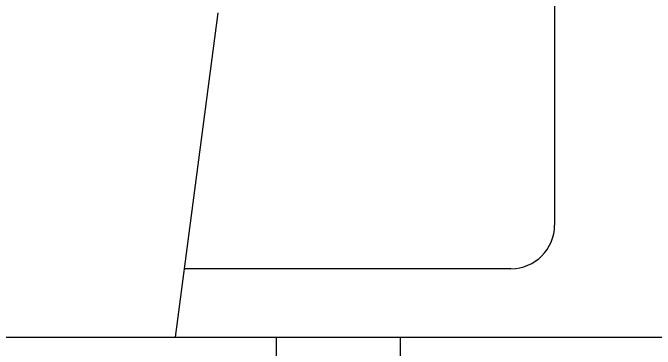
# Model space of a CAD drawing. Header units: centimetres. Extents: x -13133 to 30552, y -2 to 4552.
# Drawn here: x 27282.7 to 27360.7, y 497.6 to 538.5 of the extents above; entities that cross this region are included whole.
import ezdxf

# ---------------------------------------------------------------- set-up
doc = ezdxf.new("R2010")
doc.units = ezdxf.units.CM
doc.layers.add('MEP-DETAYLAR', color=111, linetype='CONTINUOUS')
doc.layers.add('ROTAS-VANA', color=1, linetype='CONTINUOUS')
doc.layers.add('Renkli Tarama', color=7, linetype='CONTINUOUS', lineweight=0)

# ---------------------------------------------------------------- blocks, each defined once
blk = doc.blocks.new('SIHHİ DETAYLAR')
at = {"layer": 'MEP-DETAYLAR'}
for p, q in [((1758.515, 247.27), (1758.515, 212.673)), ((1717.588, 238.505), (1712.386, 199.036)), ((1753.199, 207.357), (1713.483, 207.357)), ((1724.65, 199.036), (1724.65, 196.092)), ((1739.748, 199.036), (1739.748, 196.092))]:
    blk.add_line(p, q, dxfattribs=at)
at = {"layer": 'MEP-DETAYLAR', "color": 11}
blk.add_line((1674.324, 199.036), (1900.567, 199.036), dxfattribs=at)
at = {"layer": 'MEP-DETAYLAR'}
blk.add_arc((1753.199, 212.673), 5.316, 269.99994, 359.99994, dxfattribs=at)
blk = doc.blocks.new('MTY-SIHHİ DETAYLAR')
at = {"layer": 'Renkli Tarama'}
blk.add_blockref('SIHHİ DETAYLAR', (257713.276, -444848.477), dxfattribs=at)

msp = doc.modelspace()

# ---------------------------------------------------------------- block references
at = {"layer": 'ROTAS-VANA'}
msp.add_blockref('MTY-SIHHİ DETAYLAR', (-232123.276, 445148.477), dxfattribs=at)

doc.saveas('drawing.dxf')
